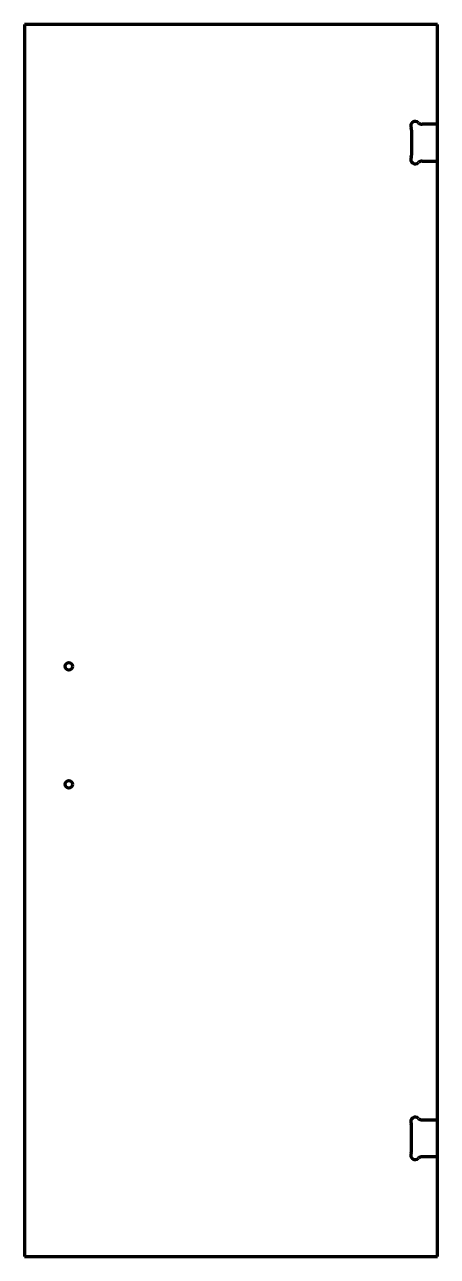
# Model space of a CAD drawing. Header units: inches. Extents: x 0 to 28, y 0 to 83.5.
import ezdxf

# ---------------------------------------------------------------- set-up
doc = ezdxf.new("R2010")
doc.units = ezdxf.units.IN
doc.header["$MEASUREMENT"] = 0
doc.layers.add('1', color=7, linetype='Continuous')

msp = doc.modelspace()

# ---------------------------------------------------------------- linework, layer by layer
at = {"color": 7, "lineweight": 90}
for p, q in [((0, 83.5), (0, 0)), ((28, 83.5), (0, 83.5)), ((28, 0), (28, 83.5)), ((0, 0), (28, 0))]:
    msp.add_line(p, q, dxfattribs=at)
at = {"layer": '1', "color": 7, "lineweight": 90}
for p, q in [((26.25, 76.339), (26.25, 74.661)), ((28, 76.75), (26.972, 76.75)), ((26.972, 74.25), (28, 74.25)), ((26.972, 9.25), (28, 9.25)), ((26.25, 7.161), (26.25, 8.839)), ((28, 6.75), (26.972, 6.75))]:
    msp.add_line(p, q, dxfattribs=at)
at = {"layer": '1', "color": 1, "lineweight": 90}
for centre in [(3, 40), (3, 32)]:
    msp.add_circle(centre, 0.25, dxfattribs=at)
at = {"layer": '1', "color": 7, "lineweight": 90}
for centre, radius, start, end in [((26.5, 76.625), 0.312, 46.65824, 204.61998), ((26.972, 77.125), 0.375, 226.65824, 270), ((25.875, 76.339), 0.375, 0, 24.61998), ((26.5, 74.375), 0.312, 155.38002, 313.34176), ((25.875, 74.661), 0.375, 335.38002, 360), ((26.972, 73.875), 0.375, 90, 133.34176), ((26.5, 9.125), 0.312, 46.65824, 204.61998), ((26.972, 9.625), 0.375, 226.65824, 270), ((25.875, 8.839), 0.375, 0, 24.61998), ((26.5, 6.875), 0.312, 155.38002, 313.34176), ((25.875, 7.161), 0.375, 335.38002, 360), ((26.972, 6.375), 0.375, 90, 133.34176)]:
    msp.add_arc(centre, radius, start, end, dxfattribs=at)

doc.saveas('drawing.dxf')
